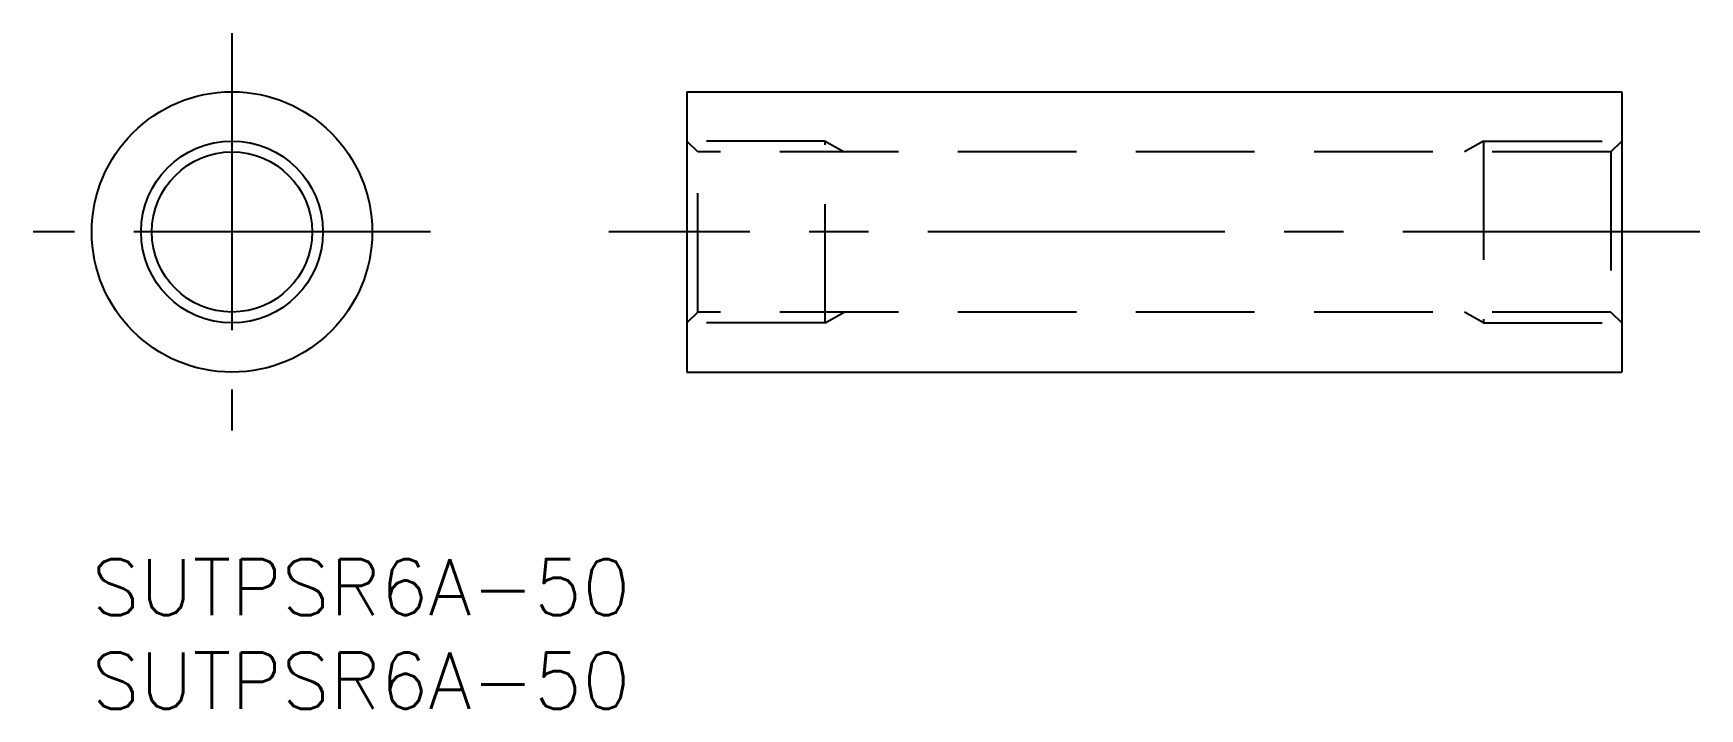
# Model space of a CAD drawing. Extents: x -3.1 to 86, y -8 to 28.1.
import ezdxf

# ---------------------------------------------------------------- set-up
doc = ezdxf.new("R2010")
doc.units = 0
doc.header["$LTSCALE"] = 0.5
doc.linetypes.add('CENTER', pattern=[50.8, 31.75, -6.35, 6.35, -6.35])
doc.linetypes.add('DASHED', pattern=[19.05, 12.7, -6.35])
for name, color, linetype in [('MSM_CENTER', 1, 'CENTER'), ('MSM_CONTINUOUS', 7, 'CONTINUOUS'), ('MSM_DASHED', 4, 'DASHED'), ('MSM_NARROW', 5, 'CONTINUOUS'), ('MSM_PART_NUMBER', 7, 'CONTINUOUS')]:
    doc.layers.add(name, color=color, linetype=linetype)
doc.styles.get("Standard").update_dxf_attribs({"font": 'txt.shx', "height": 3, "bigfont": 'bigfont.shx'})

# ---------------------------------------------------------------- blocks, each defined once
blk = doc.blocks.new('*U2')
at = {"layer": 'MSM_PART_NUMBER'}
blk.add_text('SUTPSR6A-50', height=3, dxfattribs=at).set_placement((0, -3))
blk = doc.blocks.new('*U3')
at = {"layer": 'MSM_PART_NUMBER'}
blk.add_text('SUTPSR6A-50', height=3, dxfattribs=at).set_placement((0, -8))

msp = doc.modelspace()

# ---------------------------------------------------------------- linework, layer by layer
at = {"layer": 'MSM_CENTER'}
for p, q in [((7.5, 28.125), (7.5, 6.875)), ((18.125, 17.5), (-3.125, 17.5)), ((85.993, 17.5), (27.655, 17.5))]:
    msp.add_line(p, q, dxfattribs=at)
at = {"layer": 'MSM_CONTINUOUS'}
for p, q in [((31.824, 25), (81.824, 25)), ((31.824, 25), (31.824, 10)), ((81.824, 25), (81.824, 10)), ((31.824, 10), (81.824, 10))]:
    msp.add_line(p, q, dxfattribs=at)
for radius in [7.5, 4.283]:
    msp.add_circle((7.5, 17.5), radius, dxfattribs=at)
at = {"layer": 'MSM_DASHED'}
for p, q in [((39.224, 22.364), (31.824, 22.364)), ((32.405, 21.783), (31.824, 22.364)), ((39.224, 12.636), (39.224, 22.364)), ((39.224, 22.364), (40.231, 21.783)), ((74.424, 22.364), (73.418, 21.783)), ((74.424, 22.364), (81.824, 22.364)), ((74.424, 22.364), (74.424, 12.636)), ((81.243, 21.783), (81.824, 22.364)), ((81.243, 21.783), (32.405, 21.783)), ((32.405, 13.217), (32.405, 21.783)), ((81.243, 21.783), (81.243, 13.217)), ((32.405, 13.217), (31.824, 12.636)), ((39.224, 12.636), (31.824, 12.636)), ((81.243, 13.217), (32.405, 13.217)), ((39.224, 12.636), (40.231, 13.217)), ((74.424, 12.636), (73.418, 13.217)), ((74.424, 12.636), (81.824, 12.636)), ((81.243, 13.217), (81.824, 12.636))]:
    msp.add_line(p, q, dxfattribs=at)
at = {"layer": 'MSM_NARROW'}
msp.add_circle((7.5, 17.5), 4.864, dxfattribs=at)

# ---------------------------------------------------------------- block references
at = {"layer": 'MSM_CONTINUOUS'}
for name in ['*U2', '*U3']:
    msp.add_blockref(name, (0, 0), dxfattribs=at)

doc.saveas('drawing.dxf')
